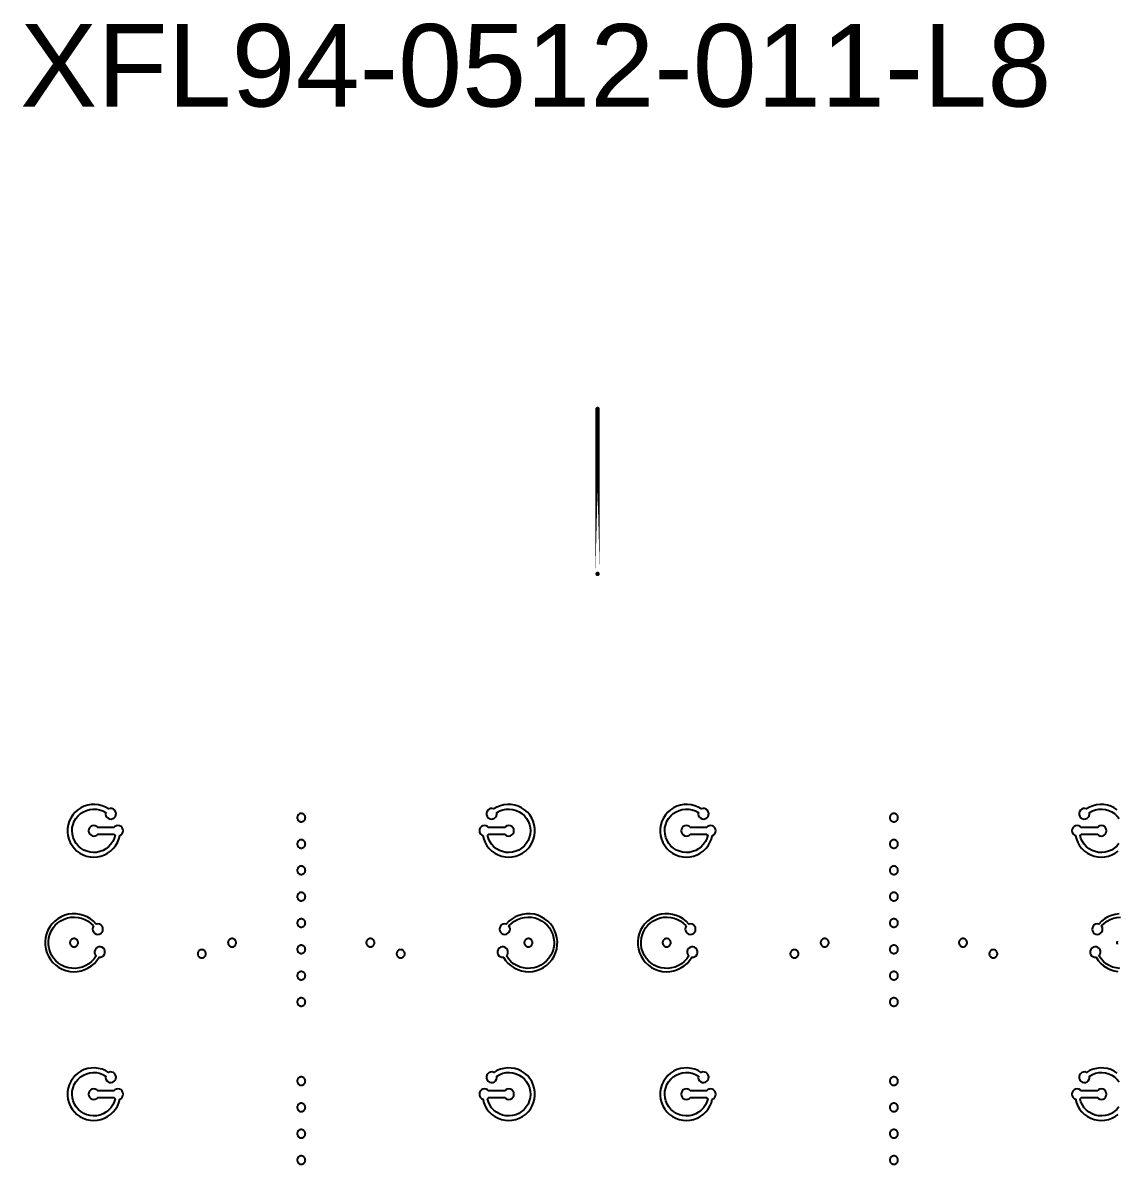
# Model space of a CAD drawing. Extents: x -100 to 100, y -100 to 100.
# Drawn here: x -10.45 to 9.45, y 50.46 to 71.22 of the extents above; entities that cross this region are included whole.
import ezdxf

# ---------------------------------------------------------------- set-up
doc = ezdxf.new("R2010")
doc.units = 0
doc.layers.get('0').update_dxf_attribs({"linetype": 'continuous'})
doc.layers.add('L8', color=7, linetype='continuous')
doc.styles.get("Standard").update_dxf_attribs({"font": 'ARIAL.TTF'})

# ---------------------------------------------------------------- blocks, each defined once
blk = doc.blocks.new('LDI_XFL94-0512-011_L8_B1')
at = {"layer": 'L8'}
for points in [[(-8.946, -53.322), (-8.948, -53.352), (-8.941, -53.381), (-8.925, -53.407), (-8.902, -53.426), (-8.874, -53.437), (-8.844, -53.439), (-8.814, -53.431), (-8.789, -53.415), (-8.77, -53.392), (-8.759, -53.364), (-8.757, -53.334), (-8.765, -53.305), (-8.782, -53.279), (-8.805, -53.26), (-8.833, -53.25), (-8.863, -53.248), (-8.892, -53.256), (-8.95, -53.223), (-9.011, -53.198), (-9.075, -53.182), (-9.141, -53.174), (-9.207, -53.176), (-9.273, -53.187), (-9.336, -53.206), (-9.396, -53.235), (-9.451, -53.271), (-9.501, -53.315), (-9.544, -53.365), (-9.58, -53.42), (-9.609, -53.48), (-9.628, -53.543), (-9.639, -53.609), (-9.64, -53.675), (-9.633, -53.741), (-9.616, -53.805), (-9.591, -53.866), (-9.557, -53.923), (-9.516, -53.975), (-9.468, -54.021), (-9.414, -54.06), (-9.356, -54.091), (-9.293, -54.113), (-9.229, -54.127), (-9.163, -54.132), (-9.096, -54.127), (-9.032, -54.114), (-8.969, -54.091), (-8.911, -54.061), (-8.857, -54.022), (-8.809, -53.976), (-8.767, -53.925), (-8.734, -53.868), (-8.708, -53.807), (-8.691, -53.742), (-8.666, -53.728), (-8.646, -53.707), (-8.633, -53.68), (-8.629, -53.651), (-8.634, -53.623), (-8.647, -53.597), (-8.667, -53.576), (-8.693, -53.562), (-8.722, -53.557), (-8.751, -53.561), (-8.778, -53.573), (-8.799, -53.593), (-9.087, -53.593), (-9.109, -53.573), (-9.135, -53.561), (-9.164, -53.557), (-9.193, -53.562), (-9.219, -53.576), (-9.24, -53.597), (-9.253, -53.624), (-9.257, -53.653), (-9.253, -53.682), (-9.24, -53.708), (-9.219, -53.729), (-9.193, -53.743), (-9.164, -53.748), (-9.135, -53.745), (-9.109, -53.732), (-9.087, -53.713), (-8.799, -53.713), (-8.788, -53.724), (-8.775, -53.734), (-8.792, -53.793), (-8.818, -53.848), (-8.852, -53.898), (-8.893, -53.943), (-8.941, -53.98), (-8.994, -54.01), (-9.051, -54.032), (-9.11, -54.045), (-9.171, -54.048), (-9.231, -54.042), (-9.29, -54.026), (-9.346, -54.002), (-9.397, -53.97), (-9.443, -53.93), (-9.482, -53.884), (-9.514, -53.832), (-9.537, -53.775), (-9.552, -53.716), (-9.557, -53.656), (-9.553, -53.595), (-9.539, -53.536), (-9.517, -53.479), (-9.486, -53.427), (-9.447, -53.38), (-9.402, -53.339), (-9.351, -53.306), (-9.296, -53.281), (-9.237, -53.265), (-9.177, -53.258), (-9.116, -53.26), (-9.056, -53.272), (-8.999, -53.292), (-8.946, -53.322)], [(-5.389, -53.338), (-5.399, -53.339), (-5.409, -53.341), (-5.418, -53.344), (-5.427, -53.348), (-5.435, -53.354), (-5.442, -53.36), (-5.449, -53.368), (-5.454, -53.376), (-5.459, -53.384), (-5.462, -53.394), (-5.464, -53.403), (-5.464, -53.413), (-5.464, -53.423), (-5.462, -53.433), (-5.459, -53.442), (-5.454, -53.451), (-5.449, -53.459), (-5.442, -53.466), (-5.435, -53.473), (-5.427, -53.478), (-5.418, -53.482), (-5.409, -53.486), (-5.399, -53.488), (-5.389, -53.488), (-5.379, -53.488), (-5.37, -53.486), (-5.361, -53.482), (-5.352, -53.478), (-5.344, -53.473), (-5.336, -53.466), (-5.33, -53.459), (-5.324, -53.451), (-5.32, -53.442), (-5.317, -53.433), (-5.315, -53.423), (-5.314, -53.413), (-5.315, -53.403), (-5.317, -53.394), (-5.32, -53.384), (-5.324, -53.376), (-5.33, -53.368), (-5.336, -53.36), (-5.344, -53.354), (-5.352, -53.348), (-5.361, -53.344), (-5.37, -53.341), (-5.379, -53.339), (-5.389, -53.338)], [(-2.003, -53.734), (-1.99, -53.724), (-1.979, -53.713), (-1.692, -53.713), (-1.67, -53.732), (-1.643, -53.745), (-1.614, -53.748), (-1.585, -53.743), (-1.559, -53.729), (-1.539, -53.708), (-1.525, -53.682), (-1.521, -53.653), (-1.525, -53.624), (-1.539, -53.597), (-1.559, -53.576), (-1.585, -53.562), (-1.614, -53.557), (-1.643, -53.561), (-1.67, -53.573), (-1.692, -53.593), (-1.979, -53.593), (-2.001, -53.573), (-2.027, -53.561), (-2.056, -53.557), (-2.085, -53.562), (-2.111, -53.576), (-2.132, -53.597), (-2.145, -53.623), (-2.15, -53.651), (-2.146, -53.68), (-2.133, -53.707), (-2.113, -53.728), (-2.087, -53.742), (-2.07, -53.807), (-2.045, -53.868), (-2.011, -53.925), (-1.97, -53.976), (-1.922, -54.022), (-1.868, -54.061), (-1.809, -54.091), (-1.747, -54.114), (-1.682, -54.127), (-1.616, -54.132), (-1.55, -54.127), (-1.485, -54.113), (-1.423, -54.091), (-1.364, -54.06), (-1.31, -54.021), (-1.263, -53.975), (-1.221, -53.923), (-1.188, -53.866), (-1.163, -53.805), (-1.146, -53.741), (-1.138, -53.675), (-1.14, -53.609), (-1.15, -53.543), (-1.17, -53.48), (-1.198, -53.42), (-1.234, -53.365), (-1.277, -53.315), (-1.327, -53.271), (-1.383, -53.235), (-1.443, -53.206), (-1.506, -53.187), (-1.571, -53.176), (-1.637, -53.174), (-1.703, -53.182), (-1.767, -53.198), (-1.829, -53.223), (-1.886, -53.256), (-1.915, -53.248), (-1.945, -53.25), (-1.973, -53.26), (-1.997, -53.279), (-2.013, -53.305), (-2.021, -53.334), (-2.02, -53.364), (-2.009, -53.392), (-1.989, -53.415), (-1.964, -53.431), (-1.935, -53.439), (-1.905, -53.437), (-1.877, -53.426), (-1.854, -53.407), (-1.838, -53.381), (-1.83, -53.352), (-1.833, -53.322), (-1.779, -53.292), (-1.722, -53.272), (-1.662, -53.26), (-1.602, -53.258), (-1.541, -53.265), (-1.483, -53.281), (-1.427, -53.306), (-1.376, -53.339), (-1.331, -53.38), (-1.292, -53.427), (-1.262, -53.479), (-1.239, -53.536), (-1.226, -53.595), (-1.222, -53.656), (-1.227, -53.716), (-1.241, -53.775), (-1.264, -53.832), (-1.296, -53.884), (-1.335, -53.93), (-1.381, -53.97), (-1.433, -54.002), (-1.488, -54.026), (-1.547, -54.042), (-1.608, -54.048), (-1.668, -54.045), (-1.728, -54.032), (-1.785, -54.01), (-1.838, -53.98), (-1.885, -53.943), (-1.927, -53.898), (-1.961, -53.848), (-1.986, -53.793), (-2.003, -53.734)], [(1.833, -53.322), (1.83, -53.352), (1.838, -53.381), (1.854, -53.407), (1.877, -53.426), (1.905, -53.437), (1.935, -53.439), (1.964, -53.431), (1.989, -53.415), (2.009, -53.392), (2.02, -53.364), (2.021, -53.334), (2.013, -53.305), (1.997, -53.279), (1.973, -53.26), (1.945, -53.25), (1.915, -53.248), (1.886, -53.256), (1.829, -53.223), (1.767, -53.198), (1.703, -53.182), (1.637, -53.174), (1.571, -53.176), (1.506, -53.187), (1.443, -53.206), (1.383, -53.235), (1.327, -53.271), (1.277, -53.315), (1.234, -53.365), (1.198, -53.42), (1.17, -53.48), (1.15, -53.543), (1.14, -53.609), (1.138, -53.675), (1.146, -53.741), (1.163, -53.805), (1.188, -53.866), (1.221, -53.923), (1.263, -53.975), (1.31, -54.021), (1.364, -54.06), (1.423, -54.091), (1.485, -54.113), (1.55, -54.127), (1.616, -54.132), (1.682, -54.127), (1.747, -54.114), (1.809, -54.091), (1.868, -54.061), (1.922, -54.022), (1.97, -53.976), (2.011, -53.925), (2.045, -53.868), (2.07, -53.807), (2.087, -53.742), (2.113, -53.728), (2.133, -53.707), (2.146, -53.68), (2.15, -53.651), (2.145, -53.623), (2.132, -53.597), (2.111, -53.576), (2.085, -53.562), (2.056, -53.557), (2.027, -53.561), (2.001, -53.573), (1.979, -53.593), (1.692, -53.593), (1.67, -53.573), (1.643, -53.561), (1.614, -53.557), (1.585, -53.562), (1.559, -53.576), (1.539, -53.597), (1.525, -53.624), (1.521, -53.653), (1.525, -53.682), (1.539, -53.708), (1.559, -53.729), (1.585, -53.743), (1.614, -53.748), (1.643, -53.745), (1.67, -53.732), (1.692, -53.713), (1.979, -53.713), (1.99, -53.724), (2.003, -53.734), (1.986, -53.793), (1.961, -53.848), (1.927, -53.898), (1.885, -53.943), (1.838, -53.98), (1.785, -54.01), (1.728, -54.032), (1.668, -54.045), (1.608, -54.048), (1.547, -54.042), (1.488, -54.026), (1.433, -54.002), (1.381, -53.97), (1.335, -53.93), (1.296, -53.884), (1.264, -53.832), (1.241, -53.775), (1.227, -53.716), (1.222, -53.656), (1.226, -53.595), (1.239, -53.536), (1.262, -53.479), (1.292, -53.427), (1.331, -53.38), (1.376, -53.339), (1.427, -53.306), (1.483, -53.281), (1.541, -53.265), (1.602, -53.258), (1.662, -53.26), (1.722, -53.272), (1.779, -53.292), (1.833, -53.322)], [(5.389, -53.338), (5.379, -53.339), (5.37, -53.341), (5.361, -53.344), (5.352, -53.348), (5.344, -53.354), (5.336, -53.36), (5.33, -53.368), (5.324, -53.376), (5.32, -53.384), (5.317, -53.394), (5.315, -53.403), (5.314, -53.413), (5.315, -53.423), (5.317, -53.433), (5.32, -53.442), (5.324, -53.451), (5.33, -53.459), (5.336, -53.466), (5.344, -53.473), (5.352, -53.478), (5.361, -53.482), (5.37, -53.486), (5.379, -53.488), (5.389, -53.488), (5.399, -53.488), (5.409, -53.486), (5.418, -53.482), (5.427, -53.478), (5.435, -53.473), (5.442, -53.466), (5.449, -53.459), (5.454, -53.451), (5.459, -53.442), (5.462, -53.433), (5.464, -53.423), (5.464, -53.413), (5.464, -53.403), (5.462, -53.394), (5.459, -53.384), (5.454, -53.376), (5.449, -53.368), (5.442, -53.36), (5.435, -53.354), (5.427, -53.348), (5.418, -53.344), (5.409, -53.341), (5.399, -53.339), (5.389, -53.338)], [(-5.389, -53.817), (-5.399, -53.818), (-5.409, -53.82), (-5.418, -53.823), (-5.427, -53.827), (-5.435, -53.833), (-5.442, -53.839), (-5.449, -53.847), (-5.454, -53.855), (-5.459, -53.864), (-5.462, -53.873), (-5.464, -53.882), (-5.464, -53.892), (-5.464, -53.902), (-5.462, -53.912), (-5.459, -53.921), (-5.454, -53.93), (-5.449, -53.938), (-5.442, -53.945), (-5.435, -53.952), (-5.427, -53.957), (-5.418, -53.962), (-5.409, -53.965), (-5.399, -53.967), (-5.389, -53.967), (-5.379, -53.967), (-5.37, -53.965), (-5.361, -53.962), (-5.352, -53.957), (-5.344, -53.952), (-5.336, -53.945), (-5.33, -53.938), (-5.324, -53.93), (-5.32, -53.921), (-5.317, -53.912), (-5.315, -53.902), (-5.314, -53.892), (-5.315, -53.882), (-5.317, -53.873), (-5.32, -53.864), (-5.324, -53.855), (-5.33, -53.847), (-5.336, -53.839), (-5.344, -53.833), (-5.352, -53.827), (-5.361, -53.823), (-5.37, -53.82), (-5.379, -53.818), (-5.389, -53.817)], [(5.389, -53.817), (5.379, -53.818), (5.37, -53.82), (5.361, -53.823), (5.352, -53.827), (5.344, -53.833), (5.336, -53.839), (5.33, -53.847), (5.324, -53.855), (5.32, -53.864), (5.317, -53.873), (5.315, -53.882), (5.314, -53.892), (5.315, -53.902), (5.317, -53.912), (5.32, -53.921), (5.324, -53.93), (5.33, -53.938), (5.336, -53.945), (5.344, -53.952), (5.352, -53.957), (5.361, -53.962), (5.37, -53.965), (5.379, -53.967), (5.389, -53.967), (5.399, -53.967), (5.409, -53.965), (5.418, -53.962), (5.427, -53.957), (5.435, -53.952), (5.442, -53.945), (5.449, -53.938), (5.454, -53.93), (5.459, -53.921), (5.462, -53.912), (5.464, -53.902), (5.464, -53.892), (5.464, -53.882), (5.462, -53.873), (5.459, -53.864), (5.454, -53.855), (5.449, -53.847), (5.442, -53.839), (5.435, -53.833), (5.427, -53.827), (5.418, -53.823), (5.409, -53.82), (5.399, -53.818), (5.389, -53.817)], [(-5.389, -54.296), (-5.399, -54.297), (-5.409, -54.299), (-5.418, -54.302), (-5.427, -54.306), (-5.435, -54.312), (-5.442, -54.318), (-5.449, -54.326), (-5.454, -54.334), (-5.459, -54.343), (-5.462, -54.352), (-5.464, -54.361), (-5.464, -54.371), (-5.464, -54.381), (-5.462, -54.391), (-5.459, -54.4), (-5.454, -54.409), (-5.449, -54.417), (-5.442, -54.424), (-5.435, -54.431), (-5.427, -54.436), (-5.418, -54.441), (-5.409, -54.444), (-5.399, -54.446), (-5.389, -54.446), (-5.379, -54.446), (-5.37, -54.444), (-5.361, -54.441), (-5.352, -54.436), (-5.344, -54.431), (-5.336, -54.424), (-5.33, -54.417), (-5.324, -54.409), (-5.32, -54.4), (-5.317, -54.391), (-5.315, -54.381), (-5.314, -54.371), (-5.315, -54.361), (-5.317, -54.352), (-5.32, -54.343), (-5.324, -54.334), (-5.33, -54.326), (-5.336, -54.318), (-5.344, -54.312), (-5.352, -54.306), (-5.361, -54.302), (-5.37, -54.299), (-5.379, -54.297), (-5.389, -54.296)], [(5.389, -54.296), (5.379, -54.297), (5.37, -54.299), (5.361, -54.302), (5.352, -54.306), (5.344, -54.312), (5.336, -54.318), (5.33, -54.326), (5.324, -54.334), (5.32, -54.343), (5.317, -54.352), (5.315, -54.361), (5.314, -54.371), (5.315, -54.381), (5.317, -54.391), (5.32, -54.4), (5.324, -54.409), (5.33, -54.417), (5.336, -54.424), (5.344, -54.431), (5.352, -54.436), (5.361, -54.441), (5.37, -54.444), (5.379, -54.446), (5.389, -54.446), (5.399, -54.446), (5.409, -54.444), (5.418, -54.441), (5.427, -54.436), (5.435, -54.431), (5.442, -54.424), (5.449, -54.417), (5.454, -54.409), (5.459, -54.4), (5.462, -54.391), (5.464, -54.381), (5.464, -54.371), (5.464, -54.361), (5.462, -54.352), (5.459, -54.343), (5.454, -54.334), (5.449, -54.326), (5.442, -54.318), (5.435, -54.312), (5.427, -54.306), (5.418, -54.302), (5.409, -54.299), (5.399, -54.297), (5.389, -54.296)], [(-5.389, -54.775), (-5.399, -54.776), (-5.409, -54.778), (-5.418, -54.781), (-5.427, -54.785), (-5.435, -54.791), (-5.442, -54.797), (-5.449, -54.805), (-5.454, -54.813), (-5.459, -54.822), (-5.462, -54.831), (-5.464, -54.841), (-5.464, -54.85), (-5.464, -54.86), (-5.462, -54.87), (-5.459, -54.879), (-5.454, -54.888), (-5.449, -54.896), (-5.442, -54.903), (-5.435, -54.91), (-5.427, -54.915), (-5.418, -54.92), (-5.409, -54.923), (-5.399, -54.925), (-5.389, -54.925), (-5.379, -54.925), (-5.37, -54.923), (-5.361, -54.92), (-5.352, -54.915), (-5.344, -54.91), (-5.336, -54.903), (-5.33, -54.896), (-5.324, -54.888), (-5.32, -54.879), (-5.317, -54.87), (-5.315, -54.86), (-5.314, -54.85), (-5.315, -54.841), (-5.317, -54.831), (-5.32, -54.822), (-5.324, -54.813), (-5.33, -54.805), (-5.336, -54.797), (-5.344, -54.791), (-5.352, -54.785), (-5.361, -54.781), (-5.37, -54.778), (-5.379, -54.776), (-5.389, -54.775)], [(5.389, -54.775), (5.379, -54.776), (5.37, -54.778), (5.361, -54.781), (5.352, -54.785), (5.344, -54.791), (5.336, -54.797), (5.33, -54.805), (5.324, -54.813), (5.32, -54.822), (5.317, -54.831), (5.315, -54.841), (5.314, -54.85), (5.315, -54.86), (5.317, -54.87), (5.32, -54.879), (5.324, -54.888), (5.33, -54.896), (5.336, -54.903), (5.344, -54.91), (5.352, -54.915), (5.361, -54.92), (5.37, -54.923), (5.379, -54.925), (5.389, -54.925), (5.399, -54.925), (5.409, -54.923), (5.418, -54.92), (5.427, -54.915), (5.435, -54.91), (5.442, -54.903), (5.449, -54.896), (5.454, -54.888), (5.459, -54.879), (5.462, -54.87), (5.464, -54.86), (5.464, -54.85), (5.464, -54.841), (5.462, -54.831), (5.459, -54.822), (5.454, -54.813), (5.449, -54.805), (5.442, -54.797), (5.435, -54.791), (5.427, -54.785), (5.418, -54.781), (5.409, -54.778), (5.399, -54.776), (5.389, -54.775)], [(-9.168, -55.383), (-9.181, -55.41), (-9.186, -55.439), (-9.182, -55.469), (-9.169, -55.496), (-9.148, -55.517), (-9.121, -55.531), (-9.092, -55.536), (-9.062, -55.532), (-9.035, -55.518), (-9.014, -55.497), (-9, -55.471), (-8.995, -55.442), (-8.999, -55.412), (-9.012, -55.385), (-9.033, -55.364), (-9.059, -55.35), (-9.089, -55.344), (-9.118, -55.348), (-9.167, -55.298), (-9.222, -55.255), (-9.282, -55.219), (-9.347, -55.191), (-9.414, -55.173), (-9.484, -55.163), (-9.554, -55.163), (-9.623, -55.172), (-9.691, -55.19), (-9.755, -55.217), (-9.816, -55.252), (-9.871, -55.295), (-9.92, -55.345), (-9.962, -55.401), (-9.997, -55.462), (-10.023, -55.527), (-10.04, -55.595), (-10.047, -55.665), (-10.046, -55.735), (-10.035, -55.804), (-10.015, -55.871), (-9.987, -55.935), (-9.95, -55.994), (-9.906, -56.049), (-9.855, -56.097), (-9.797, -56.137), (-9.736, -56.17), (-9.67, -56.194), (-9.601, -56.209), (-9.532, -56.215), (-9.462, -56.212), (-9.393, -56.2), (-9.326, -56.178), (-9.263, -56.148), (-9.204, -56.11), (-9.151, -56.064), (-9.105, -56.012), (-9.066, -55.954), (-9.036, -55.953), (-9.008, -55.942), (-8.984, -55.924), (-8.967, -55.899), (-8.959, -55.87), (-8.96, -55.841), (-8.97, -55.812), (-8.988, -55.789), (-9.013, -55.772), (-9.042, -55.764), (-9.072, -55.764), (-9.1, -55.775), (-9.124, -55.793), (-9.14, -55.817), (-9.149, -55.846), (-9.148, -55.876), (-9.138, -55.904), (-9.12, -55.928), (-9.157, -55.982), (-9.202, -56.029), (-9.252, -56.071), (-9.308, -56.104), (-9.368, -56.13), (-9.431, -56.147), (-9.496, -56.155), (-9.561, -56.154), (-9.625, -56.144), (-9.688, -56.125), (-9.747, -56.097), (-9.802, -56.062), (-9.851, -56.019), (-9.894, -55.97), (-9.929, -55.915), (-9.957, -55.856), (-9.976, -55.794), (-9.986, -55.729), (-9.987, -55.664), (-9.979, -55.599), (-9.963, -55.536), (-9.937, -55.476), (-9.903, -55.42), (-9.862, -55.37), (-9.814, -55.325), (-9.761, -55.288), (-9.703, -55.258), (-9.641, -55.237), (-9.577, -55.225), (-9.512, -55.222), (-9.447, -55.227), (-9.383, -55.242), (-9.323, -55.266), (-9.266, -55.298), (-9.214, -55.337), (-9.168, -55.383)], [(-1.659, -55.928), (-1.64, -55.904), (-1.63, -55.876), (-1.63, -55.846), (-1.638, -55.817), (-1.655, -55.793), (-1.679, -55.775), (-1.707, -55.764), (-1.737, -55.764), (-1.765, -55.772), (-1.79, -55.789), (-1.808, -55.812), (-1.819, -55.841), (-1.82, -55.87), (-1.811, -55.899), (-1.795, -55.924), (-1.771, -55.942), (-1.743, -55.953), (-1.713, -55.954), (-1.674, -56.012), (-1.627, -56.064), (-1.574, -56.11), (-1.515, -56.148), (-1.452, -56.178), (-1.386, -56.2), (-1.317, -56.212), (-1.247, -56.215), (-1.177, -56.209), (-1.109, -56.194), (-1.043, -56.17), (-0.981, -56.137), (-0.924, -56.097), (-0.873, -56.049), (-0.828, -55.994), (-0.792, -55.935), (-0.763, -55.871), (-0.743, -55.804), (-0.733, -55.735), (-0.731, -55.665), (-0.739, -55.595), (-0.756, -55.527), (-0.782, -55.462), (-0.816, -55.401), (-0.858, -55.345), (-0.907, -55.295), (-0.963, -55.252), (-1.023, -55.217), (-1.088, -55.19), (-1.155, -55.172), (-1.225, -55.163), (-1.295, -55.163), (-1.364, -55.173), (-1.432, -55.191), (-1.496, -55.219), (-1.556, -55.255), (-1.611, -55.298), (-1.66, -55.348), (-1.69, -55.344), (-1.719, -55.35), (-1.745, -55.364), (-1.766, -55.385), (-1.779, -55.412), (-1.784, -55.442), (-1.779, -55.471), (-1.765, -55.497), (-1.743, -55.518), (-1.716, -55.532), (-1.687, -55.536), (-1.657, -55.531), (-1.631, -55.517), (-1.61, -55.496), (-1.597, -55.469), (-1.592, -55.439), (-1.597, -55.41), (-1.611, -55.383), (-1.565, -55.337), (-1.513, -55.298), (-1.456, -55.266), (-1.395, -55.242), (-1.331, -55.227), (-1.267, -55.222), (-1.201, -55.225), (-1.137, -55.237), (-1.076, -55.258), (-1.017, -55.288), (-0.964, -55.325), (-0.916, -55.37), (-0.875, -55.42), (-0.841, -55.476), (-0.816, -55.536), (-0.799, -55.599), (-0.791, -55.664), (-0.792, -55.729), (-0.802, -55.794), (-0.821, -55.856), (-0.849, -55.915), (-0.885, -55.97), (-0.927, -56.019), (-0.977, -56.062), (-1.031, -56.097), (-1.091, -56.125), (-1.153, -56.144), (-1.218, -56.154), (-1.283, -56.155), (-1.347, -56.147), (-1.41, -56.13), (-1.47, -56.104), (-1.526, -56.071), (-1.577, -56.029), (-1.621, -55.982), (-1.659, -55.928)], [(1.611, -55.383), (1.597, -55.41), (1.592, -55.439), (1.597, -55.469), (1.61, -55.496), (1.631, -55.517), (1.657, -55.531), (1.687, -55.536), (1.716, -55.532), (1.743, -55.518), (1.765, -55.497), (1.779, -55.471), (1.784, -55.442), (1.779, -55.412), (1.766, -55.385), (1.745, -55.364), (1.719, -55.35), (1.69, -55.344), (1.66, -55.348), (1.611, -55.298), (1.556, -55.255), (1.496, -55.219), (1.432, -55.191), (1.364, -55.173), (1.295, -55.163), (1.225, -55.163), (1.155, -55.172), (1.088, -55.19), (1.023, -55.217), (0.963, -55.252), (0.907, -55.295), (0.858, -55.345), (0.816, -55.401), (0.782, -55.462), (0.756, -55.527), (0.739, -55.595), (0.731, -55.665), (0.733, -55.735), (0.743, -55.804), (0.763, -55.871), (0.792, -55.935), (0.828, -55.994), (0.873, -56.049), (0.924, -56.097), (0.981, -56.137), (1.043, -56.17), (1.109, -56.194), (1.177, -56.209), (1.247, -56.215), (1.317, -56.212), (1.386, -56.2), (1.452, -56.178), (1.515, -56.148), (1.574, -56.11), (1.627, -56.064), (1.674, -56.012), (1.713, -55.954), (1.743, -55.953), (1.771, -55.942), (1.795, -55.924), (1.811, -55.899), (1.82, -55.87), (1.819, -55.841), (1.808, -55.812), (1.79, -55.789), (1.765, -55.772), (1.737, -55.764), (1.707, -55.764), (1.679, -55.775), (1.655, -55.793), (1.638, -55.817), (1.63, -55.846), (1.63, -55.876), (1.64, -55.904), (1.659, -55.928), (1.621, -55.982), (1.577, -56.029), (1.526, -56.071), (1.47, -56.104), (1.41, -56.13), (1.347, -56.147), (1.283, -56.155), (1.218, -56.154), (1.153, -56.144), (1.091, -56.125), (1.031, -56.097), (0.977, -56.062), (0.927, -56.019), (0.885, -55.97), (0.849, -55.915), (0.821, -55.856), (0.802, -55.794), (0.792, -55.729), (0.791, -55.664), (0.799, -55.599), (0.816, -55.536), (0.841, -55.476), (0.875, -55.42), (0.916, -55.37), (0.964, -55.325), (1.017, -55.288), (1.076, -55.258), (1.137, -55.237), (1.201, -55.225), (1.267, -55.222), (1.331, -55.227), (1.395, -55.242), (1.456, -55.266), (1.513, -55.298), (1.565, -55.337), (1.611, -55.383)], [(-5.389, -55.254), (-5.399, -55.255), (-5.409, -55.257), (-5.418, -55.26), (-5.427, -55.264), (-5.435, -55.27), (-5.442, -55.276), (-5.449, -55.284), (-5.454, -55.292), (-5.459, -55.301), (-5.462, -55.31), (-5.464, -55.32), (-5.464, -55.329), (-5.464, -55.339), (-5.462, -55.349), (-5.459, -55.358), (-5.454, -55.367), (-5.449, -55.375), (-5.442, -55.382), (-5.435, -55.389), (-5.427, -55.394), (-5.418, -55.399), (-5.409, -55.402), (-5.399, -55.404), (-5.389, -55.404), (-5.379, -55.404), (-5.37, -55.402), (-5.361, -55.399), (-5.352, -55.394), (-5.344, -55.389), (-5.336, -55.382), (-5.33, -55.375), (-5.324, -55.367), (-5.32, -55.358), (-5.317, -55.349), (-5.315, -55.339), (-5.314, -55.329), (-5.315, -55.32), (-5.317, -55.31), (-5.32, -55.301), (-5.324, -55.292), (-5.33, -55.284), (-5.336, -55.276), (-5.344, -55.27), (-5.352, -55.264), (-5.361, -55.26), (-5.37, -55.257), (-5.379, -55.255), (-5.389, -55.254)], [(5.389, -55.254), (5.379, -55.255), (5.37, -55.257), (5.361, -55.26), (5.352, -55.264), (5.344, -55.27), (5.336, -55.276), (5.33, -55.284), (5.324, -55.292), (5.32, -55.301), (5.317, -55.31), (5.315, -55.32), (5.314, -55.329), (5.315, -55.339), (5.317, -55.349), (5.32, -55.358), (5.324, -55.367), (5.33, -55.375), (5.336, -55.382), (5.344, -55.389), (5.352, -55.394), (5.361, -55.399), (5.37, -55.402), (5.379, -55.404), (5.389, -55.404), (5.399, -55.404), (5.409, -55.402), (5.418, -55.399), (5.427, -55.394), (5.435, -55.389), (5.442, -55.382), (5.449, -55.375), (5.454, -55.367), (5.459, -55.358), (5.462, -55.349), (5.464, -55.339), (5.464, -55.329), (5.464, -55.32), (5.462, -55.31), (5.459, -55.301), (5.454, -55.292), (5.449, -55.284), (5.442, -55.276), (5.435, -55.27), (5.427, -55.264), (5.418, -55.26), (5.409, -55.257), (5.399, -55.255), (5.389, -55.254)], [(-9.521, -55.614), (-9.531, -55.614), (-9.54, -55.616), (-9.55, -55.619), (-9.558, -55.624), (-9.567, -55.629), (-9.574, -55.636), (-9.58, -55.643), (-9.586, -55.651), (-9.59, -55.66), (-9.593, -55.669), (-9.595, -55.679), (-9.596, -55.689), (-9.595, -55.698), (-9.593, -55.708), (-9.59, -55.717), (-9.586, -55.726), (-9.58, -55.734), (-9.574, -55.742), (-9.567, -55.748), (-9.558, -55.754), (-9.55, -55.758), (-9.54, -55.761), (-9.531, -55.763), (-9.521, -55.764), (-9.511, -55.763), (-9.502, -55.761), (-9.492, -55.758), (-9.483, -55.754), (-9.475, -55.748), (-9.468, -55.742), (-9.461, -55.734), (-9.456, -55.726), (-9.452, -55.717), (-9.449, -55.708), (-9.447, -55.698), (-9.446, -55.689), (-9.447, -55.679), (-9.449, -55.669), (-9.452, -55.66), (-9.456, -55.651), (-9.461, -55.643), (-9.468, -55.636), (-9.475, -55.629), (-9.483, -55.624), (-9.492, -55.619), (-9.502, -55.616), (-9.511, -55.614), (-9.521, -55.614)], [(-6.647, -55.614), (-6.656, -55.614), (-6.666, -55.616), (-6.675, -55.619), (-6.684, -55.624), (-6.692, -55.629), (-6.7, -55.636), (-6.706, -55.643), (-6.712, -55.651), (-6.716, -55.66), (-6.719, -55.669), (-6.721, -55.679), (-6.722, -55.689), (-6.721, -55.698), (-6.719, -55.708), (-6.716, -55.717), (-6.712, -55.726), (-6.706, -55.734), (-6.7, -55.742), (-6.692, -55.748), (-6.684, -55.754), (-6.675, -55.758), (-6.666, -55.761), (-6.656, -55.763), (-6.647, -55.764), (-6.637, -55.763), (-6.627, -55.761), (-6.618, -55.758), (-6.609, -55.754), (-6.601, -55.748), (-6.594, -55.742), (-6.587, -55.734), (-6.582, -55.726), (-6.577, -55.717), (-6.574, -55.708), (-6.572, -55.698), (-6.572, -55.689), (-6.572, -55.679), (-6.574, -55.669), (-6.577, -55.66), (-6.582, -55.651), (-6.587, -55.643), (-6.594, -55.636), (-6.601, -55.629), (-6.609, -55.624), (-6.618, -55.619), (-6.627, -55.616), (-6.637, -55.614), (-6.647, -55.614)], [(-4.132, -55.614), (-4.142, -55.614), (-4.151, -55.616), (-4.16, -55.619), (-4.169, -55.624), (-4.177, -55.629), (-4.185, -55.636), (-4.191, -55.643), (-4.197, -55.651), (-4.201, -55.66), (-4.204, -55.669), (-4.206, -55.679), (-4.207, -55.689), (-4.206, -55.698), (-4.204, -55.708), (-4.201, -55.717), (-4.197, -55.726), (-4.191, -55.734), (-4.185, -55.742), (-4.177, -55.748), (-4.169, -55.754), (-4.16, -55.758), (-4.151, -55.761), (-4.142, -55.763), (-4.132, -55.764), (-4.122, -55.763), (-4.112, -55.761), (-4.103, -55.758), (-4.094, -55.754), (-4.086, -55.748), (-4.079, -55.742), (-4.072, -55.734), (-4.067, -55.726), (-4.062, -55.717), (-4.059, -55.708), (-4.057, -55.698), (-4.057, -55.689), (-4.057, -55.679), (-4.059, -55.669), (-4.062, -55.66), (-4.067, -55.651), (-4.072, -55.643), (-4.079, -55.636), (-4.086, -55.629), (-4.094, -55.624), (-4.103, -55.619), (-4.112, -55.616), (-4.122, -55.614), (-4.132, -55.614)], [(-1.257, -55.614), (-1.267, -55.614), (-1.277, -55.616), (-1.286, -55.619), (-1.295, -55.624), (-1.303, -55.629), (-1.311, -55.636), (-1.317, -55.643), (-1.322, -55.651), (-1.327, -55.66), (-1.33, -55.669), (-1.332, -55.679), (-1.332, -55.689), (-1.332, -55.698), (-1.33, -55.708), (-1.327, -55.717), (-1.322, -55.726), (-1.317, -55.734), (-1.311, -55.742), (-1.303, -55.748), (-1.295, -55.754), (-1.286, -55.758), (-1.277, -55.761), (-1.267, -55.763), (-1.257, -55.764), (-1.248, -55.763), (-1.238, -55.761), (-1.229, -55.758), (-1.22, -55.754), (-1.212, -55.748), (-1.204, -55.742), (-1.198, -55.734), (-1.193, -55.726), (-1.188, -55.717), (-1.185, -55.708), (-1.183, -55.698), (-1.182, -55.689), (-1.183, -55.679), (-1.185, -55.669), (-1.188, -55.66), (-1.193, -55.651), (-1.198, -55.643), (-1.204, -55.636), (-1.212, -55.629), (-1.22, -55.624), (-1.229, -55.619), (-1.238, -55.616), (-1.248, -55.614), (-1.257, -55.614)], [(1.257, -55.614), (1.248, -55.614), (1.238, -55.616), (1.229, -55.619), (1.22, -55.624), (1.212, -55.629), (1.204, -55.636), (1.198, -55.643), (1.193, -55.651), (1.188, -55.66), (1.185, -55.669), (1.183, -55.679), (1.182, -55.689), (1.183, -55.698), (1.185, -55.708), (1.188, -55.717), (1.193, -55.726), (1.198, -55.734), (1.204, -55.742), (1.212, -55.748), (1.22, -55.754), (1.229, -55.758), (1.238, -55.761), (1.248, -55.763), (1.257, -55.764), (1.267, -55.763), (1.277, -55.761), (1.286, -55.758), (1.295, -55.754), (1.303, -55.748), (1.311, -55.742), (1.317, -55.734), (1.322, -55.726), (1.327, -55.717), (1.33, -55.708), (1.332, -55.698), (1.332, -55.689), (1.332, -55.679), (1.33, -55.669), (1.327, -55.66), (1.322, -55.651), (1.317, -55.643), (1.311, -55.636), (1.303, -55.629), (1.295, -55.624), (1.286, -55.619), (1.277, -55.616), (1.267, -55.614), (1.257, -55.614)], [(4.132, -55.614), (4.122, -55.614), (4.112, -55.616), (4.103, -55.619), (4.094, -55.624), (4.086, -55.629), (4.079, -55.636), (4.072, -55.643), (4.067, -55.651), (4.062, -55.66), (4.059, -55.669), (4.057, -55.679), (4.057, -55.689), (4.057, -55.698), (4.059, -55.708), (4.062, -55.717), (4.067, -55.726), (4.072, -55.734), (4.079, -55.742), (4.086, -55.748), (4.094, -55.754), (4.103, -55.758), (4.112, -55.761), (4.122, -55.763), (4.132, -55.764), (4.142, -55.763), (4.151, -55.761), (4.16, -55.758), (4.169, -55.754), (4.177, -55.748), (4.185, -55.742), (4.191, -55.734), (4.197, -55.726), (4.201, -55.717), (4.204, -55.708), (4.206, -55.698), (4.207, -55.689), (4.206, -55.679), (4.204, -55.669), (4.201, -55.66), (4.197, -55.651), (4.191, -55.643), (4.185, -55.636), (4.177, -55.629), (4.169, -55.624), (4.16, -55.619), (4.151, -55.616), (4.142, -55.614), (4.132, -55.614)], [(6.647, -55.614), (6.637, -55.614), (6.627, -55.616), (6.618, -55.619), (6.609, -55.624), (6.601, -55.629), (6.594, -55.636), (6.587, -55.643), (6.582, -55.651), (6.577, -55.66), (6.574, -55.669), (6.572, -55.679), (6.572, -55.689), (6.572, -55.698), (6.574, -55.708), (6.577, -55.717), (6.582, -55.726), (6.587, -55.734), (6.594, -55.742), (6.601, -55.748), (6.609, -55.754), (6.618, -55.758), (6.627, -55.761), (6.637, -55.763), (6.647, -55.764), (6.656, -55.763), (6.666, -55.761), (6.675, -55.758), (6.684, -55.754), (6.692, -55.748), (6.7, -55.742), (6.706, -55.734), (6.712, -55.726), (6.716, -55.717), (6.719, -55.708), (6.721, -55.698), (6.722, -55.689), (6.721, -55.679), (6.719, -55.669), (6.716, -55.66), (6.712, -55.651), (6.706, -55.643), (6.7, -55.636), (6.692, -55.629), (6.684, -55.624), (6.675, -55.619), (6.666, -55.616), (6.656, -55.614), (6.647, -55.614)], [(-7.198, -55.814), (-7.208, -55.815), (-7.218, -55.817), (-7.227, -55.82), (-7.236, -55.824), (-7.244, -55.83), (-7.251, -55.836), (-7.258, -55.844), (-7.263, -55.852), (-7.267, -55.861), (-7.271, -55.87), (-7.273, -55.88), (-7.273, -55.889), (-7.273, -55.899), (-7.271, -55.909), (-7.267, -55.918), (-7.263, -55.927), (-7.258, -55.935), (-7.251, -55.942), (-7.244, -55.949), (-7.236, -55.954), (-7.227, -55.959), (-7.218, -55.962), (-7.208, -55.964), (-7.198, -55.964), (-7.188, -55.964), (-7.179, -55.962), (-7.169, -55.959), (-7.161, -55.954), (-7.152, -55.949), (-7.145, -55.942), (-7.139, -55.935), (-7.133, -55.927), (-7.129, -55.918), (-7.126, -55.909), (-7.124, -55.899), (-7.123, -55.889), (-7.124, -55.88), (-7.126, -55.87), (-7.129, -55.861), (-7.133, -55.852), (-7.139, -55.844), (-7.145, -55.836), (-7.152, -55.83), (-7.161, -55.824), (-7.169, -55.82), (-7.179, -55.817), (-7.188, -55.815), (-7.198, -55.814)], [(-5.389, -55.733), (-5.399, -55.734), (-5.409, -55.736), (-5.418, -55.739), (-5.427, -55.743), (-5.435, -55.749), (-5.442, -55.755), (-5.449, -55.763), (-5.454, -55.771), (-5.459, -55.78), (-5.462, -55.789), (-5.464, -55.799), (-5.464, -55.808), (-5.464, -55.818), (-5.462, -55.828), (-5.459, -55.837), (-5.454, -55.846), (-5.449, -55.854), (-5.442, -55.861), (-5.435, -55.868), (-5.427, -55.873), (-5.418, -55.878), (-5.409, -55.881), (-5.399, -55.883), (-5.389, -55.883), (-5.379, -55.883), (-5.37, -55.881), (-5.361, -55.878), (-5.352, -55.873), (-5.344, -55.868), (-5.336, -55.861), (-5.33, -55.854), (-5.324, -55.846), (-5.32, -55.837), (-5.317, -55.828), (-5.315, -55.818), (-5.314, -55.808), (-5.315, -55.799), (-5.317, -55.789), (-5.32, -55.78), (-5.324, -55.771), (-5.33, -55.763), (-5.336, -55.755), (-5.344, -55.749), (-5.352, -55.743), (-5.361, -55.739), (-5.37, -55.736), (-5.379, -55.734), (-5.389, -55.733)], [(-3.58, -55.814), (-3.59, -55.815), (-3.6, -55.817), (-3.609, -55.82), (-3.618, -55.824), (-3.626, -55.83), (-3.633, -55.836), (-3.64, -55.844), (-3.645, -55.852), (-3.65, -55.861), (-3.653, -55.87), (-3.655, -55.88), (-3.655, -55.889), (-3.655, -55.899), (-3.653, -55.909), (-3.65, -55.918), (-3.645, -55.927), (-3.64, -55.935), (-3.633, -55.942), (-3.626, -55.949), (-3.618, -55.954), (-3.609, -55.959), (-3.6, -55.962), (-3.59, -55.964), (-3.58, -55.964), (-3.571, -55.964), (-3.561, -55.962), (-3.552, -55.959), (-3.543, -55.954), (-3.535, -55.949), (-3.527, -55.942), (-3.521, -55.935), (-3.515, -55.927), (-3.511, -55.918), (-3.508, -55.909), (-3.506, -55.899), (-3.505, -55.889), (-3.506, -55.88), (-3.508, -55.87), (-3.511, -55.861), (-3.515, -55.852), (-3.521, -55.844), (-3.527, -55.836), (-3.535, -55.83), (-3.543, -55.824), (-3.552, -55.82), (-3.561, -55.817), (-3.571, -55.815), (-3.58, -55.814)], [(3.58, -55.814), (3.571, -55.815), (3.561, -55.817), (3.552, -55.82), (3.543, -55.824), (3.535, -55.83), (3.527, -55.836), (3.521, -55.844), (3.515, -55.852), (3.511, -55.861), (3.508, -55.87), (3.506, -55.88), (3.505, -55.889), (3.506, -55.899), (3.508, -55.909), (3.511, -55.918), (3.515, -55.927), (3.521, -55.935), (3.527, -55.942), (3.535, -55.949), (3.543, -55.954), (3.552, -55.959), (3.561, -55.962), (3.571, -55.964), (3.58, -55.964), (3.59, -55.964), (3.6, -55.962), (3.609, -55.959), (3.618, -55.954), (3.626, -55.949), (3.633, -55.942), (3.64, -55.935), (3.645, -55.927), (3.65, -55.918), (3.653, -55.909), (3.655, -55.899), (3.655, -55.889), (3.655, -55.88), (3.653, -55.87), (3.65, -55.861), (3.645, -55.852), (3.64, -55.844), (3.633, -55.836), (3.626, -55.83), (3.618, -55.824), (3.609, -55.82), (3.6, -55.817), (3.59, -55.815), (3.58, -55.814)], [(5.389, -55.733), (5.379, -55.734), (5.37, -55.736), (5.361, -55.739), (5.352, -55.743), (5.344, -55.749), (5.336, -55.755), (5.33, -55.763), (5.324, -55.771), (5.32, -55.78), (5.317, -55.789), (5.315, -55.799), (5.314, -55.808), (5.315, -55.818), (5.317, -55.828), (5.32, -55.837), (5.324, -55.846), (5.33, -55.854), (5.336, -55.861), (5.344, -55.868), (5.352, -55.873), (5.361, -55.878), (5.37, -55.881), (5.379, -55.883), (5.389, -55.883), (5.399, -55.883), (5.409, -55.881), (5.418, -55.878), (5.427, -55.873), (5.435, -55.868), (5.442, -55.861), (5.449, -55.854), (5.454, -55.846), (5.459, -55.837), (5.462, -55.828), (5.464, -55.818), (5.464, -55.808), (5.464, -55.799), (5.462, -55.789), (5.459, -55.78), (5.454, -55.771), (5.449, -55.763), (5.442, -55.755), (5.435, -55.749), (5.427, -55.743), (5.418, -55.739), (5.409, -55.736), (5.399, -55.734), (5.389, -55.733)], [(7.198, -55.814), (7.188, -55.815), (7.179, -55.817), (7.169, -55.82), (7.161, -55.824), (7.152, -55.83), (7.145, -55.836), (7.139, -55.844), (7.133, -55.852), (7.129, -55.861), (7.126, -55.87), (7.124, -55.88), (7.123, -55.889), (7.124, -55.899), (7.126, -55.909), (7.129, -55.918), (7.133, -55.927), (7.139, -55.935), (7.145, -55.942), (7.152, -55.949), (7.161, -55.954), (7.169, -55.959), (7.179, -55.962), (7.188, -55.964), (7.198, -55.964), (7.208, -55.964), (7.218, -55.962), (7.227, -55.959), (7.236, -55.954), (7.244, -55.949), (7.251, -55.942), (7.258, -55.935), (7.263, -55.927), (7.267, -55.918), (7.271, -55.909), (7.273, -55.899), (7.273, -55.889), (7.273, -55.88), (7.271, -55.87), (7.267, -55.861), (7.263, -55.852), (7.258, -55.844), (7.251, -55.836), (7.244, -55.83), (7.236, -55.824), (7.227, -55.82), (7.218, -55.817), (7.208, -55.815), (7.198, -55.814)], [(-5.389, -56.212), (-5.399, -56.213), (-5.409, -56.215), (-5.418, -56.218), (-5.427, -56.222), (-5.435, -56.228), (-5.442, -56.234), (-5.449, -56.242), (-5.454, -56.25), (-5.459, -56.259), (-5.462, -56.268), (-5.464, -56.278), (-5.464, -56.287), (-5.464, -56.297), (-5.462, -56.307), (-5.459, -56.316), (-5.454, -56.325), (-5.449, -56.333), (-5.442, -56.34), (-5.435, -56.347), (-5.427, -56.352), (-5.418, -56.357), (-5.409, -56.36), (-5.399, -56.362), (-5.389, -56.362), (-5.379, -56.362), (-5.37, -56.36), (-5.361, -56.357), (-5.352, -56.352), (-5.344, -56.347), (-5.336, -56.34), (-5.33, -56.333), (-5.324, -56.325), (-5.32, -56.316), (-5.317, -56.307), (-5.315, -56.297), (-5.314, -56.287), (-5.315, -56.278), (-5.317, -56.268), (-5.32, -56.259), (-5.324, -56.25), (-5.33, -56.242), (-5.336, -56.234), (-5.344, -56.228), (-5.352, -56.222), (-5.361, -56.218), (-5.37, -56.215), (-5.379, -56.213), (-5.389, -56.212)], [(5.389, -56.212), (5.379, -56.213), (5.37, -56.215), (5.361, -56.218), (5.352, -56.222), (5.344, -56.228), (5.336, -56.234), (5.33, -56.242), (5.324, -56.25), (5.32, -56.259), (5.317, -56.268), (5.315, -56.278), (5.314, -56.287), (5.315, -56.297), (5.317, -56.307), (5.32, -56.316), (5.324, -56.325), (5.33, -56.333), (5.336, -56.34), (5.344, -56.347), (5.352, -56.352), (5.361, -56.357), (5.37, -56.36), (5.379, -56.362), (5.389, -56.362), (5.399, -56.362), (5.409, -56.36), (5.418, -56.357), (5.427, -56.352), (5.435, -56.347), (5.442, -56.34), (5.449, -56.333), (5.454, -56.325), (5.459, -56.316), (5.462, -56.307), (5.464, -56.297), (5.464, -56.287), (5.464, -56.278), (5.462, -56.268), (5.459, -56.259), (5.454, -56.25), (5.449, -56.242), (5.442, -56.234), (5.435, -56.228), (5.427, -56.222), (5.418, -56.218), (5.409, -56.215), (5.399, -56.213), (5.389, -56.212)], [(-5.389, -56.691), (-5.399, -56.692), (-5.409, -56.694), (-5.418, -56.697), (-5.427, -56.702), (-5.435, -56.707), (-5.442, -56.713), (-5.449, -56.721), (-5.454, -56.729), (-5.459, -56.738), (-5.462, -56.747), (-5.464, -56.757), (-5.464, -56.766), (-5.464, -56.776), (-5.462, -56.786), (-5.459, -56.795), (-5.454, -56.804), (-5.449, -56.812), (-5.442, -56.82), (-5.435, -56.826), (-5.427, -56.831), (-5.418, -56.836), (-5.409, -56.839), (-5.399, -56.841), (-5.389, -56.841), (-5.379, -56.841), (-5.37, -56.839), (-5.361, -56.836), (-5.352, -56.831), (-5.344, -56.826), (-5.336, -56.82), (-5.33, -56.812), (-5.324, -56.804), (-5.32, -56.795), (-5.317, -56.786), (-5.315, -56.776), (-5.314, -56.766), (-5.315, -56.757), (-5.317, -56.747), (-5.32, -56.738), (-5.324, -56.729), (-5.33, -56.721), (-5.336, -56.713), (-5.344, -56.707), (-5.352, -56.702), (-5.361, -56.697), (-5.37, -56.694), (-5.379, -56.692), (-5.389, -56.691)], [(5.389, -56.691), (5.379, -56.692), (5.37, -56.694), (5.361, -56.697), (5.352, -56.702), (5.344, -56.707), (5.336, -56.713), (5.33, -56.721), (5.324, -56.729), (5.32, -56.738), (5.317, -56.747), (5.315, -56.757), (5.314, -56.766), (5.315, -56.776), (5.317, -56.786), (5.32, -56.795), (5.324, -56.804), (5.33, -56.812), (5.336, -56.82), (5.344, -56.826), (5.352, -56.831), (5.361, -56.836), (5.37, -56.839), (5.379, -56.841), (5.389, -56.841), (5.399, -56.841), (5.409, -56.839), (5.418, -56.836), (5.427, -56.831), (5.435, -56.826), (5.442, -56.82), (5.449, -56.812), (5.454, -56.804), (5.459, -56.795), (5.462, -56.786), (5.464, -56.776), (5.464, -56.766), (5.464, -56.757), (5.462, -56.747), (5.459, -56.738), (5.454, -56.729), (5.449, -56.721), (5.442, -56.713), (5.435, -56.707), (5.427, -56.702), (5.418, -56.697), (5.409, -56.694), (5.399, -56.692), (5.389, -56.691)]]:
    blk.add_lwpolyline(points, close=True, dxfattribs=at)
for points in [[(9.451, -53.271), (9.396, -53.235), (9.336, -53.206), (9.273, -53.187), (9.207, -53.176), (9.141, -53.174), (9.075, -53.182), (9.011, -53.198), (8.95, -53.223), (8.892, -53.256), (8.863, -53.248), (8.833, -53.25), (8.805, -53.26), (8.782, -53.279), (8.765, -53.305), (8.757, -53.334), (8.759, -53.364), (8.77, -53.392), (8.789, -53.415), (8.814, -53.431), (8.844, -53.439), (8.874, -53.437), (8.902, -53.426), (8.925, -53.407), (8.941, -53.381), (8.948, -53.352), (8.946, -53.322), (8.999, -53.292), (9.056, -53.272), (9.116, -53.26), (9.177, -53.258), (9.237, -53.265), (9.296, -53.281), (9.351, -53.306), (9.402, -53.339), (9.447, -53.38), (9.486, -53.427)], [(9.482, -53.884), (9.443, -53.93), (9.397, -53.97), (9.346, -54.002), (9.29, -54.026), (9.231, -54.042), (9.171, -54.048), (9.11, -54.045), (9.051, -54.032), (8.994, -54.01), (8.941, -53.98), (8.893, -53.943), (8.852, -53.898), (8.818, -53.848), (8.792, -53.793), (8.775, -53.734), (8.775, -53.734), (8.788, -53.724), (8.799, -53.713), (9.087, -53.713), (9.109, -53.732), (9.135, -53.745), (9.164, -53.748), (9.193, -53.743), (9.219, -53.729), (9.24, -53.708), (9.253, -53.682), (9.257, -53.653), (9.253, -53.624), (9.24, -53.597), (9.219, -53.576), (9.193, -53.562), (9.164, -53.557), (9.135, -53.561), (9.109, -53.573), (9.087, -53.593), (8.799, -53.593), (8.778, -53.573), (8.751, -53.561), (8.722, -53.557), (8.693, -53.562), (8.667, -53.576), (8.647, -53.597), (8.634, -53.623), (8.629, -53.651), (8.633, -53.68), (8.646, -53.707), (8.666, -53.728), (8.691, -53.742), (8.708, -53.807), (8.734, -53.868), (8.767, -53.925), (8.809, -53.976), (8.857, -54.022), (8.911, -54.061), (8.969, -54.091), (9.032, -54.114), (9.096, -54.127), (9.163, -54.132), (9.229, -54.127), (9.293, -54.113), (9.356, -54.091), (9.414, -54.06), (9.468, -54.021)], [(9.484, -55.163), (9.414, -55.173), (9.347, -55.191), (9.282, -55.219), (9.222, -55.255), (9.167, -55.298), (9.118, -55.348), (9.089, -55.344), (9.059, -55.35), (9.033, -55.364), (9.012, -55.385), (8.999, -55.412), (8.995, -55.442), (9, -55.471), (9.014, -55.497), (9.035, -55.518), (9.062, -55.532), (9.092, -55.536), (9.121, -55.531), (9.148, -55.517), (9.169, -55.496), (9.182, -55.469), (9.186, -55.439), (9.181, -55.41), (9.168, -55.383), (9.214, -55.337), (9.266, -55.298), (9.323, -55.266), (9.383, -55.242), (9.447, -55.227), (9.512, -55.222)], [(9.496, -56.155), (9.431, -56.147), (9.368, -56.13), (9.308, -56.104), (9.252, -56.071), (9.202, -56.029), (9.157, -55.982), (9.12, -55.928), (9.12, -55.928), (9.138, -55.904), (9.148, -55.876), (9.149, -55.846), (9.14, -55.817), (9.124, -55.793), (9.1, -55.775), (9.072, -55.764), (9.042, -55.764), (9.013, -55.772), (8.988, -55.789), (8.97, -55.812), (8.96, -55.841), (8.959, -55.87), (8.967, -55.899), (8.984, -55.924), (9.008, -55.942), (9.036, -55.953), (9.066, -55.954), (9.105, -56.012), (9.151, -56.064), (9.204, -56.11), (9.263, -56.148), (9.326, -56.178), (9.393, -56.2), (9.462, -56.212)], [(9.452, -55.66), (9.449, -55.669), (9.447, -55.679), (9.446, -55.689), (9.447, -55.698), (9.449, -55.708), (9.452, -55.717)]]:
    blk.add_lwpolyline(points, dxfattribs=at)
blk = doc.blocks.new('cutlineendpoint')
at = {"const_width": 0.04}
blk.add_lwpolyline([(-0.02, 0, 1), (0.02, 0, 1)], format="xyb", close=True, dxfattribs=at)

msp = doc.modelspace()

# ---------------------------------------------------------------- linework, layer by layer
at = {"layer": 'L8', "const_width": 0.08}
msp.add_lwpolyline([(0, 61.2), (0, 64.2)], close=True, dxfattribs=at)

# ---------------------------------------------------------------- block references
at = {"layer": 'L8'}
for name, p in [('cutlineendpoint', (0, 64.2)), ('cutlineendpoint', (0, 61.2)), ('LDI_XFL94-0512-011_L8_B1', (0, 110.18)), ('LDI_XFL94-0512-011_L8_B1', (0, 105.389))]:
    msp.add_blockref(name, p, dxfattribs=at)

# ---------------------------------------------------------------- texts
msp.add_text('XFL94-0512-011-L8', height=1.5, dxfattribs=at).set_placement((-10.5, 69.7))

doc.saveas('drawing.dxf')
